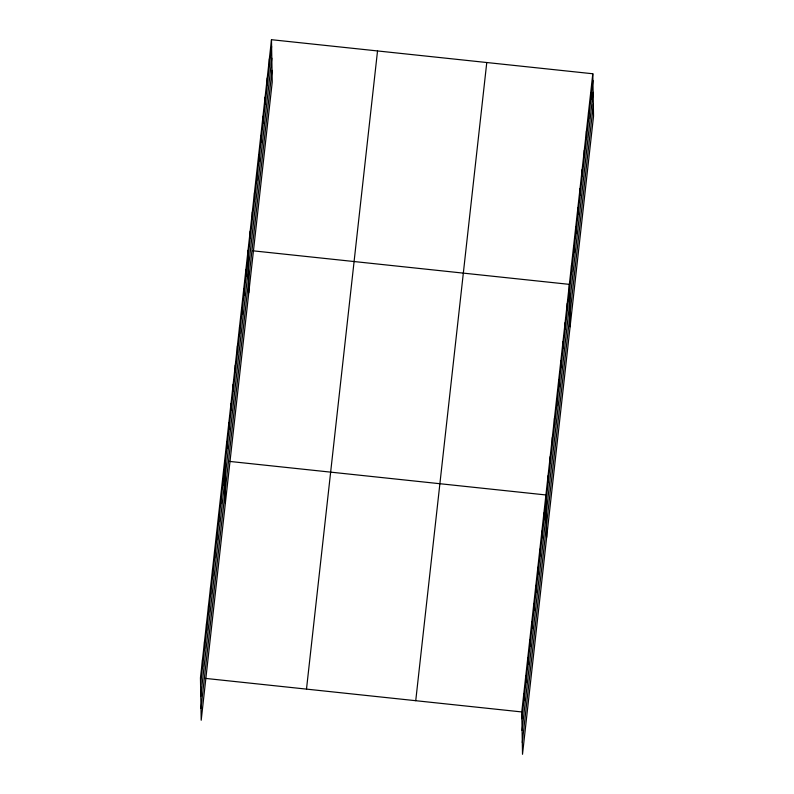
<?xml version="1.0" encoding="UTF-8"?>
<svg xmlns="http://www.w3.org/2000/svg" width="794" height="794" viewBox="0 0 794 794"><rect width="100%" height="100%" fill="white"/><g stroke="black" fill="none" stroke-linecap="round" stroke-linejoin="round"><path stroke-width="1.19" d="M271.488 39.7L200.455 677.878L201.2 720.237L272.233 82.06L271.488 39.7L592.8 73.763L593.545 116.123L522.512 754.3L521.767 711.94L592.8 73.763M200.574 684.656L271.608 46.479M200.783 696.398L271.816 58.22M200.991 708.496L272.024 70.319M306.494 689.123L377.527 50.945M415.738 700.705L486.772 62.528M521.886 718.719L592.919 80.541M522.095 730.46L593.128 92.283M522.303 742.559L593.336 104.381M252.76 250.795L569.358 284.361L570.102 326.721M229.327 461.393L545.925 494.96L546.659 537.32M205.17 678.374L521.767 711.94M590.667 92.908L590.786 99.687M588.543 112.053L588.662 118.832M586.409 131.199L586.528 137.977M584.275 150.344L584.394 157.123M582.151 169.489L582.26 176.268M580.017 188.635L580.136 195.413M577.883 207.78L578.002 214.559M575.749 226.925L575.868 233.704M573.625 246.071L573.744 252.849M571.491 265.216L571.611 271.995M567.234 303.507L567.343 310.285M565.1 322.652L565.219 329.431M562.966 341.797L563.085 348.576M560.832 360.942L560.951 367.721M558.708 380.088L558.827 386.867M556.574 399.233L556.693 406.012M554.44 418.378L554.559 425.157M552.316 437.524L552.435 444.303M550.182 456.669L550.302 463.448M548.049 475.814L548.168 482.593M543.91 513.043L544.029 519.822M541.895 531.126L542.014 537.905M539.88 549.21L539.999 555.989M537.866 567.293L537.985 574.072M535.861 585.376L535.98 592.155M533.846 603.45L533.965 610.229M531.831 621.533L531.95 628.312M529.816 639.617L529.935 646.395M527.812 657.7L527.921 664.479M525.797 675.783L525.916 682.562M523.782 693.867L523.901 700.645M269.364 58.845L269.484 65.624M267.231 77.991L267.35 84.769M265.097 97.136L265.216 103.915M262.973 116.281L263.082 123.06M260.839 135.427L260.958 142.205M258.705 154.572L258.824 161.351M256.571 173.717L256.69 180.496M254.447 192.863L254.566 199.641M252.313 212.008L252.432 218.787M250.179 231.153L250.299 237.932M248.056 250.299L248.79 292.658M245.922 269.444L246.041 276.223M243.788 288.589L243.907 295.368M241.654 307.735L241.773 314.513M239.53 326.88L239.649 333.659M237.396 346.025L237.515 352.804M235.262 365.171L235.381 371.949M233.138 384.316L233.257 391.095M231.004 403.461L231.123 410.24M228.87 422.607L228.99 429.385M226.747 441.752L226.856 448.531M224.613 460.897L225.347 503.257M222.598 478.981L222.717 485.759M220.583 497.064L220.702 503.843M218.568 515.147L218.687 521.926M216.564 533.221L216.683 540.009M214.549 551.304L214.668 558.083M212.534 569.387L212.653 576.166M210.519 587.471L210.638 594.249M208.514 605.554L208.633 612.333M206.5 623.637L206.619 630.416M204.485 641.711L204.604 648.5M202.47 659.794L202.589 666.573"/></g></svg>
